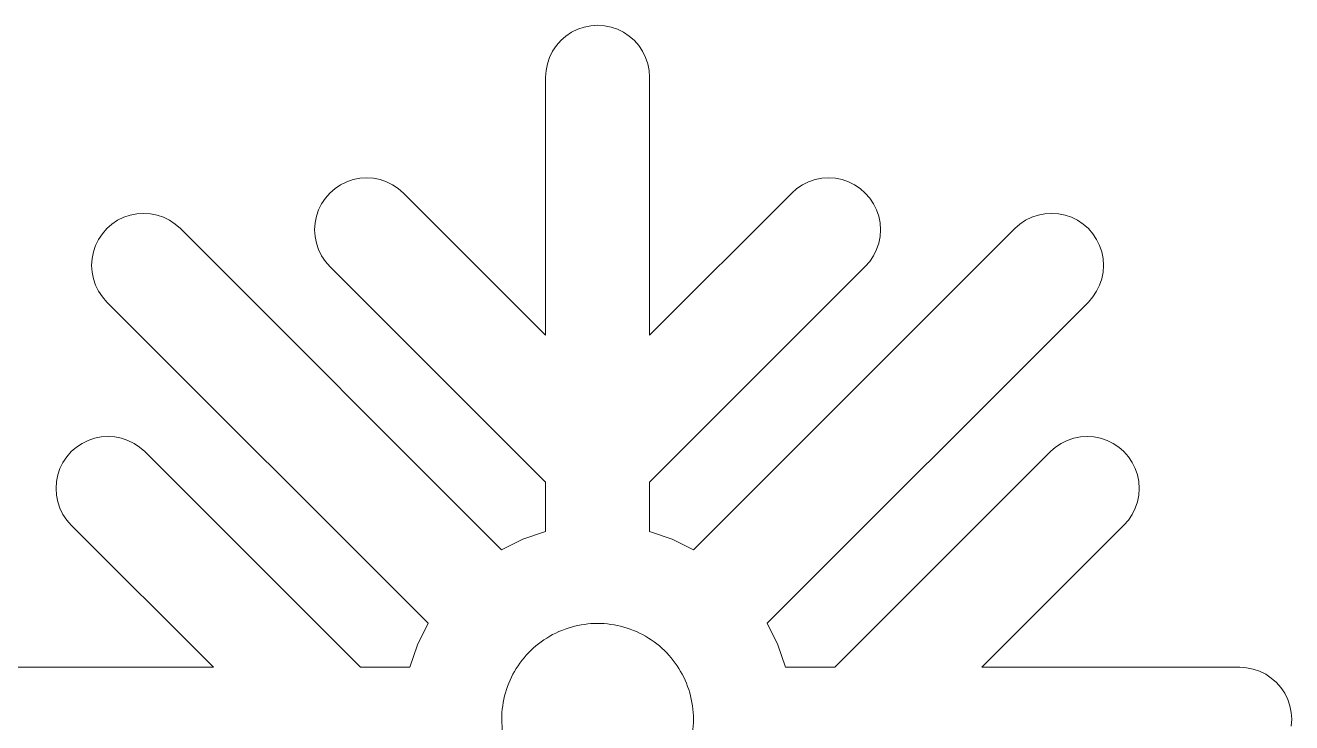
# Model space of a CAD drawing. Header units: centimetres. Extents: x -75 to 51, y -4 to 64.
# Drawn here: x 18.88 to 30.81, y 17.59 to 24.16 of the extents above; entities that cross this region are included whole.
import ezdxf

# ---------------------------------------------------------------- set-up
doc = ezdxf.new("R2010")
doc.units = ezdxf.units.CM
doc.header["$MEASUREMENT"] = 0
doc.layers.add('layer 1', color=7, linetype='Continuous')

msp = doc.modelspace()

# ---------------------------------------------------------------- linework, layer by layer
at = {"layer": 'layer 1', "color": 1, "lineweight": 20}
for points in [[(24.08318, 24.11888), (24.08318, 24.11888), (24.02573, 24.09055), (24.02573, 24.09055)], [(24.14384, 24.13949), (24.14384, 24.13949), (24.08318, 24.11888), (24.08318, 24.11888)], [(24.20668, 24.15197), (24.20668, 24.15197), (24.14384, 24.13949), (24.14384, 24.13949)], [(24.27059, 24.15617), (24.27059, 24.15617), (24.20668, 24.15197), (24.20668, 24.15197)], [(24.33452, 24.15197), (24.33452, 24.15197), (24.27059, 24.15617), (24.27059, 24.15617)], [(24.39734, 24.13949), (24.39734, 24.13949), (24.33452, 24.15197), (24.33452, 24.15197)], [(24.458, 24.11888), (24.458, 24.11888), (24.39734, 24.13949), (24.39734, 24.13949)], [(24.51545, 24.09055), (24.51545, 24.09055), (24.458, 24.11888), (24.458, 24.11888)], [(23.92431, 24.01273), (23.92431, 24.01273), (23.88207, 23.96456), (23.88207, 23.96456)], [(23.97247, 24.05498), (23.97247, 24.05498), (23.92431, 24.01273), (23.92431, 24.01273)], [(24.02573, 24.09055), (24.02573, 24.09055), (23.97247, 24.05498), (23.97247, 24.05498)], [(24.56871, 24.05498), (24.56871, 24.05498), (24.51545, 24.09055), (24.51545, 24.09055)], [(24.61688, 24.01273), (24.61688, 24.01273), (24.56871, 24.05498), (24.56871, 24.05498)], [(24.65911, 23.96456), (24.65911, 23.96456), (24.61688, 24.01273), (24.61688, 24.01273)], [(23.84648, 23.91132), (23.84648, 23.91132), (23.81815, 23.85385), (23.81815, 23.85385)], [(23.88207, 23.96456), (23.88207, 23.96456), (23.84648, 23.91132), (23.84648, 23.91132)], [(24.69471, 23.91132), (24.69471, 23.91132), (24.65911, 23.96456), (24.65911, 23.96456)], [(24.72304, 23.85385), (24.72304, 23.85385), (24.69471, 23.91132), (24.69471, 23.91132)], [(23.79756, 23.79319), (23.79756, 23.79319), (23.78507, 23.73035), (23.78507, 23.73035)], [(23.81815, 23.85385), (23.81815, 23.85385), (23.79756, 23.79319), (23.79756, 23.79319)], [(24.74362, 23.79319), (24.74362, 23.79319), (24.72304, 23.85385), (24.72304, 23.85385)], [(24.75612, 23.73035), (24.75612, 23.73035), (24.74362, 23.79319), (24.74362, 23.79319)], [(23.78507, 23.73035), (23.78507, 23.73035), (23.78087, 23.66644), (23.78087, 23.66644)], [(23.78087, 23.66644), (23.78087, 23.66644), (23.78087, 21.23703), (23.78087, 21.23703)], [(24.76031, 23.66644), (24.76031, 23.66644), (24.75612, 23.73035), (24.75612, 23.73035)], [(24.76031, 21.23703), (24.76031, 21.23703), (24.76031, 23.66644), (24.76031, 23.66644)], [(21.90774, 22.68262), (21.90774, 22.68262), (21.85029, 22.65432), (21.85029, 22.65432)], [(21.9684, 22.70322), (21.9684, 22.70322), (21.90774, 22.68262), (21.90774, 22.68262)], [(22.03123, 22.7157), (22.03123, 22.7157), (21.9684, 22.70322), (21.9684, 22.70322)], [(22.09515, 22.71991), (22.09515, 22.71991), (22.03123, 22.71572), (22.03123, 22.71572)], [(22.15907, 22.7157), (22.15907, 22.7157), (22.09515, 22.71991), (22.09515, 22.71991)], [(22.2219, 22.70322), (22.2219, 22.70322), (22.15907, 22.7157), (22.15907, 22.7157)], [(22.28256, 22.68262), (22.28256, 22.68262), (22.2219, 22.70322), (22.2219, 22.70322)], [(22.34, 22.65432), (22.34, 22.65432), (22.28256, 22.68262), (22.28256, 22.68262)], [(26.25863, 22.68262), (26.25863, 22.68262), (26.20118, 22.65432), (26.20118, 22.65432)], [(26.31929, 22.70322), (26.31929, 22.70322), (26.25863, 22.68262), (26.25863, 22.68262)], [(26.38212, 22.7157), (26.38212, 22.7157), (26.31929, 22.70322), (26.31929, 22.70322)], [(26.44604, 22.71991), (26.44604, 22.71991), (26.38212, 22.71572), (26.38212, 22.71572)], [(26.50996, 22.7157), (26.50996, 22.7157), (26.44604, 22.71991), (26.44604, 22.71991)], [(26.57278, 22.70322), (26.57278, 22.70322), (26.50996, 22.7157), (26.50996, 22.7157)], [(26.63345, 22.68262), (26.63345, 22.68262), (26.57278, 22.70322), (26.57278, 22.70322)], [(26.69089, 22.65432), (26.69089, 22.65432), (26.63345, 22.68262), (26.63345, 22.68262)], [(21.74886, 22.57647), (21.74886, 22.57647), (21.70662, 22.52831), (21.70662, 22.52831)], [(21.79702, 22.6187), (21.79702, 22.6187), (21.74886, 22.57647), (21.74886, 22.57647)], [(21.85029, 22.65432), (21.85029, 22.65432), (21.79702, 22.6187), (21.79702, 22.6187)], [(22.39327, 22.6187), (22.39327, 22.6187), (22.34, 22.65432), (22.34, 22.65432)], [(22.44143, 22.57647), (22.44143, 22.57647), (22.39327, 22.6187), (22.39327, 22.6187)], [(23.78087, 21.23703), (23.78087, 21.23703), (22.44143, 22.57647), (22.44143, 22.57647)], [(26.09975, 22.57647), (26.09975, 22.57647), (24.76031, 21.23703), (24.76031, 21.23703)], [(26.14792, 22.6187), (26.14792, 22.6187), (26.09975, 22.57647), (26.09975, 22.57647)], [(26.20118, 22.65432), (26.20118, 22.65432), (26.14792, 22.6187), (26.14792, 22.6187)], [(26.74416, 22.6187), (26.74416, 22.6187), (26.69089, 22.65432), (26.69089, 22.65432)], [(26.79232, 22.57647), (26.79232, 22.57647), (26.74416, 22.6187), (26.74416, 22.6187)], [(26.83456, 22.52831), (26.83456, 22.52831), (26.79232, 22.57647), (26.79232, 22.57647)], [(21.67103, 22.47504), (21.67103, 22.47504), (21.6427, 22.41758), (21.6427, 22.41758)], [(21.70662, 22.52831), (21.70662, 22.52831), (21.67103, 22.47504), (21.67103, 22.47504)], [(26.87015, 22.47504), (26.87015, 22.47504), (26.83456, 22.52831), (26.83456, 22.52831)], [(26.89848, 22.41758), (26.89848, 22.41758), (26.87015, 22.47504), (26.87015, 22.47504)], [(19.74911, 22.31913), (19.74911, 22.31913), (19.69585, 22.28352), (19.69585, 22.28352)], [(19.80655, 22.34743), (19.80655, 22.34743), (19.74911, 22.31913), (19.74911, 22.31913)], [(19.86722, 22.36804), (19.86722, 22.36804), (19.80655, 22.34743), (19.80655, 22.34743)], [(19.93003, 22.38052), (19.93003, 22.38052), (19.86722, 22.36804), (19.86722, 22.36804)], [(19.99397, 22.38472), (19.99397, 22.38472), (19.93003, 22.38054), (19.93003, 22.38054)], [(20.05788, 22.38052), (20.05788, 22.38052), (19.99397, 22.38472), (19.99397, 22.38472)], [(20.12071, 22.36804), (20.12071, 22.36804), (20.05788, 22.38052), (20.05788, 22.38052)], [(20.18138, 22.34743), (20.18138, 22.34743), (20.12071, 22.36804), (20.12071, 22.36804)], [(20.23884, 22.31913), (20.23884, 22.31913), (20.18138, 22.34743), (20.18138, 22.34743)], [(20.29209, 22.28352), (20.29209, 22.28352), (20.23884, 22.31913), (20.23884, 22.31913)], [(21.62211, 22.35692), (21.62211, 22.35692), (21.60961, 22.29412), (21.60961, 22.29412)], [(21.6427, 22.41758), (21.6427, 22.41758), (21.62211, 22.35692), (21.62211, 22.35692)], [(26.91907, 22.35692), (26.91907, 22.35692), (26.89848, 22.41758), (26.89848, 22.41758)], [(26.93157, 22.29412), (26.93157, 22.29412), (26.91907, 22.35692), (26.91907, 22.35692)], [(28.30236, 22.31913), (28.30236, 22.31913), (28.2491, 22.28352), (28.2491, 22.28352)], [(28.35981, 22.34743), (28.35981, 22.34743), (28.30236, 22.31913), (28.30236, 22.31913)], [(28.42047, 22.36804), (28.42047, 22.36804), (28.35981, 22.34743), (28.35981, 22.34743)], [(28.4833, 22.38052), (28.4833, 22.38052), (28.42047, 22.36804), (28.42047, 22.36804)], [(28.54721, 22.38472), (28.54721, 22.38472), (28.4833, 22.38054), (28.4833, 22.38054)], [(28.61116, 22.38052), (28.61116, 22.38052), (28.54721, 22.38472), (28.54721, 22.38472)], [(28.67396, 22.36804), (28.67396, 22.36804), (28.61116, 22.38052), (28.61116, 22.38052)], [(28.73463, 22.34743), (28.73463, 22.34743), (28.67396, 22.36804), (28.67396, 22.36804)], [(28.79208, 22.31913), (28.79208, 22.31913), (28.73463, 22.34743), (28.73463, 22.34743)], [(28.84533, 22.28352), (28.84533, 22.28352), (28.79208, 22.31913), (28.79208, 22.31913)], [(19.60544, 22.1931), (19.60544, 22.1931), (19.56984, 22.13984), (19.56984, 22.13984)], [(19.64767, 22.24128), (19.64767, 22.24128), (19.60544, 22.1931), (19.60544, 22.1931)], [(19.69585, 22.28352), (19.69585, 22.28352), (19.64767, 22.24128), (19.64767, 22.24128)], [(20.34026, 22.24128), (20.34026, 22.24128), (20.29209, 22.28352), (20.29209, 22.28352)], [(23.36602, 19.21552), (23.36602, 19.21552), (20.34026, 22.24128), (20.34026, 22.24128)], [(21.60961, 22.29412), (21.60961, 22.29412), (21.60542, 22.23019), (21.60542, 22.23019)], [(21.60542, 22.23019), (21.60542, 22.23019), (21.60961, 22.16628), (21.60961, 22.16628)], [(28.20092, 22.24128), (28.20092, 22.24128), (25.17517, 19.21552), (25.17517, 19.21552)], [(26.93575, 22.23019), (26.93575, 22.23019), (26.93157, 22.29412), (26.93157, 22.29412)], [(26.93157, 22.16628), (26.93157, 22.16628), (26.93575, 22.23019), (26.93575, 22.23019)], [(28.2491, 22.28352), (28.2491, 22.28352), (28.20092, 22.24128), (28.20092, 22.24128)], [(28.89351, 22.24128), (28.89351, 22.24128), (28.84533, 22.28352), (28.84533, 22.28352)], [(28.93575, 22.1931), (28.93575, 22.1931), (28.89351, 22.24128), (28.89351, 22.24128)], [(28.97135, 22.13984), (28.97135, 22.13984), (28.93575, 22.1931), (28.93575, 22.1931)], [(19.54153, 22.0824), (19.54153, 22.0824), (19.52093, 22.02174), (19.52093, 22.02174)], [(19.56984, 22.13984), (19.56984, 22.13984), (19.54153, 22.0824), (19.54153, 22.0824)], [(21.60961, 22.16628), (21.60961, 22.16628), (21.62211, 22.10343), (21.62211, 22.10343)], [(21.62211, 22.10343), (21.62211, 22.10343), (21.6427, 22.04277), (21.6427, 22.04277)], [(26.89848, 22.04277), (26.89848, 22.04277), (26.91907, 22.10343), (26.91907, 22.10343)], [(26.91907, 22.10343), (26.91907, 22.10343), (26.93157, 22.16628), (26.93157, 22.16628)], [(28.99966, 22.0824), (28.99966, 22.0824), (28.97135, 22.13984), (28.97135, 22.13984)], [(29.02026, 22.02174), (29.02026, 22.02174), (28.99966, 22.0824), (28.99966, 22.0824)], [(19.50844, 21.95893), (19.50844, 21.95893), (19.50424, 21.89498), (19.50424, 21.89498)], [(19.52093, 22.02174), (19.52093, 22.02174), (19.50844, 21.95893), (19.50844, 21.95893)], [(21.6427, 22.04277), (21.6427, 22.04277), (21.67103, 21.98531), (21.67103, 21.98531)], [(21.67103, 21.98531), (21.67103, 21.98531), (21.70662, 21.93207), (21.70662, 21.93207)], [(26.83456, 21.93207), (26.83456, 21.93207), (26.87015, 21.98531), (26.87015, 21.98531)], [(26.87015, 21.98531), (26.87015, 21.98531), (26.89848, 22.04277), (26.89848, 22.04277)], [(29.03274, 21.95893), (29.03274, 21.95893), (29.02026, 22.02174), (29.02026, 22.02174)], [(29.03694, 21.89498), (29.03694, 21.89498), (29.03274, 21.95893), (29.03274, 21.95893)], [(19.50424, 21.89498), (19.50424, 21.89498), (19.50844, 21.83109), (19.50844, 21.83109)], [(19.50844, 21.83109), (19.50844, 21.83109), (19.52093, 21.76825), (19.52093, 21.76825)], [(21.70662, 21.93207), (21.70662, 21.93207), (21.74886, 21.88391), (21.74886, 21.88391)], [(21.74886, 21.88391), (21.74886, 21.88391), (23.78087, 19.85189), (23.78087, 19.85189)], [(24.76031, 19.85189), (24.76031, 19.85189), (26.79232, 21.88391), (26.79232, 21.88391)], [(26.79232, 21.88391), (26.79232, 21.88391), (26.83456, 21.93207), (26.83456, 21.93207)], [(29.02026, 21.76825), (29.02026, 21.76825), (29.03274, 21.83109), (29.03274, 21.83109)], [(29.03274, 21.83109), (29.03274, 21.83109), (29.03694, 21.89498), (29.03694, 21.89498)], [(19.52093, 21.76825), (19.52093, 21.76825), (19.54153, 21.70757), (19.54153, 21.70757)], [(28.99966, 21.70757), (28.99966, 21.70757), (29.02026, 21.76825), (29.02026, 21.76825)], [(19.54153, 21.70757), (19.54153, 21.70757), (19.56984, 21.65013), (19.56984, 21.65013)], [(19.56984, 21.65013), (19.56984, 21.65013), (19.60544, 21.59687), (19.60544, 21.59687)], [(19.60544, 21.59687), (19.60544, 21.59687), (19.64767, 21.54871), (19.64767, 21.54871)], [(28.89351, 21.54871), (28.89351, 21.54871), (28.93575, 21.59687), (28.93575, 21.59687)], [(28.93575, 21.59687), (28.93575, 21.59687), (28.97135, 21.65013), (28.97135, 21.65013)], [(28.97135, 21.65013), (28.97135, 21.65013), (28.99966, 21.70757), (28.99966, 21.70757)], [(19.64767, 21.54871), (19.64767, 21.54871), (22.67344, 18.52295), (22.67344, 18.52295)], [(25.86775, 18.52295), (25.86775, 18.52295), (28.89351, 21.54871), (28.89351, 21.54871)], [(19.59484, 20.27934), (19.59484, 20.27934), (19.53204, 20.26684), (19.53204, 20.26684)], [(19.65879, 20.28354), (19.65879, 20.28354), (19.59484, 20.2793), (19.59484, 20.2793)], [(19.72269, 20.27934), (19.72269, 20.27934), (19.65879, 20.28358), (19.65879, 20.28358)], [(19.78553, 20.26684), (19.78553, 20.26684), (19.72269, 20.27934), (19.72269, 20.27934)], [(28.81849, 20.27934), (28.81849, 20.27934), (28.75565, 20.26684), (28.75565, 20.26684)], [(28.8824, 20.28354), (28.8824, 20.28354), (28.81849, 20.2793), (28.81849, 20.2793)], [(28.94634, 20.27934), (28.94634, 20.27934), (28.8824, 20.28358), (28.8824, 20.28358)], [(29.00915, 20.26684), (29.00915, 20.26684), (28.94634, 20.27934), (28.94634, 20.27934)], [(19.36066, 20.18235), (19.36066, 20.18235), (19.31249, 20.14011), (19.31249, 20.14011)], [(19.41392, 20.21793), (19.41392, 20.21793), (19.36066, 20.18235), (19.36066, 20.18235)], [(19.47137, 20.24626), (19.47137, 20.24626), (19.41392, 20.21793), (19.41392, 20.21793)], [(19.53204, 20.26684), (19.53204, 20.26684), (19.47137, 20.24626), (19.47137, 20.24626)], [(19.84619, 20.24626), (19.84619, 20.24626), (19.78553, 20.26684), (19.78553, 20.26684)], [(19.90364, 20.21793), (19.90364, 20.21793), (19.84619, 20.24626), (19.84619, 20.24626)], [(19.95691, 20.18235), (19.95691, 20.18235), (19.90364, 20.21793), (19.90364, 20.21793)], [(20.00505, 20.14011), (20.00505, 20.14011), (19.95691, 20.18235), (19.95691, 20.18235)], [(28.58429, 20.18235), (28.58429, 20.18235), (28.53614, 20.14011), (28.53614, 20.14011)], [(28.63754, 20.21793), (28.63754, 20.21793), (28.58429, 20.18235), (28.58429, 20.18235)], [(28.69499, 20.24626), (28.69499, 20.24626), (28.63754, 20.21793), (28.63754, 20.21793)], [(28.75565, 20.26684), (28.75565, 20.26684), (28.69499, 20.24626), (28.69499, 20.24626)], [(29.06982, 20.24626), (29.06982, 20.24626), (29.00915, 20.26684), (29.00915, 20.26684)], [(29.12726, 20.21793), (29.12726, 20.21793), (29.06982, 20.24626), (29.06982, 20.24626)], [(29.18052, 20.18235), (29.18052, 20.18235), (29.12726, 20.21793), (29.12726, 20.21793)], [(29.22869, 20.14011), (29.22869, 20.14011), (29.18052, 20.18235), (29.18052, 20.18235)], [(19.27025, 20.09195), (19.27025, 20.09195), (19.23465, 20.03869), (19.23465, 20.03869)], [(19.31249, 20.14011), (19.31249, 20.14011), (19.27025, 20.09195), (19.27025, 20.09195)], [(22.03707, 18.10809), (22.03707, 18.10809), (20.00505, 20.14011), (20.00505, 20.14011)], [(28.53614, 20.14011), (28.53614, 20.14011), (26.5041, 18.10809), (26.5041, 18.10809)], [(29.27094, 20.09195), (29.27094, 20.09195), (29.22869, 20.14011), (29.22869, 20.14011)], [(29.30653, 20.03869), (29.30653, 20.03869), (29.27094, 20.09195), (29.27094, 20.09195)], [(19.18575, 19.92056), (19.18575, 19.92056), (19.17326, 19.85774), (19.17326, 19.85774)], [(19.20634, 19.98122), (19.20634, 19.98122), (19.18575, 19.92056), (19.18575, 19.92056)], [(19.23465, 20.03869), (19.23465, 20.03869), (19.20634, 19.98122), (19.20634, 19.98122)], [(29.33484, 19.98122), (29.33484, 19.98122), (29.30653, 20.03869), (29.30653, 20.03869)], [(29.35545, 19.92056), (29.35545, 19.92056), (29.33484, 19.98122), (29.33484, 19.98122)], [(29.36793, 19.85774), (29.36793, 19.85774), (29.35545, 19.92056), (29.35545, 19.92056)], [(19.17326, 19.85774), (19.17326, 19.85774), (19.16906, 19.79381), (19.16906, 19.79381)], [(23.78087, 19.85189), (23.78087, 19.85189), (23.78087, 19.38736), (23.78087, 19.38736)], [(24.76031, 19.38736), (24.76031, 19.38736), (24.76031, 19.85189), (24.76031, 19.85189)], [(29.37213, 19.79381), (29.37213, 19.79381), (29.36793, 19.85774), (29.36793, 19.85774)], [(19.16906, 19.79381), (19.16906, 19.79381), (19.17326, 19.72988), (19.17326, 19.72988)], [(19.17326, 19.72988), (19.17326, 19.72988), (19.18575, 19.66706), (19.18575, 19.66706)], [(29.35545, 19.66706), (29.35545, 19.66706), (29.36793, 19.72988), (29.36793, 19.72988)], [(29.36793, 19.72988), (29.36793, 19.72988), (29.37213, 19.79381), (29.37213, 19.79381)], [(19.18575, 19.66706), (19.18575, 19.66706), (19.20634, 19.60641), (19.20634, 19.60641)], [(19.20634, 19.60641), (19.20634, 19.60641), (19.23465, 19.54895), (19.23465, 19.54895)], [(29.30653, 19.54895), (29.30653, 19.54895), (29.33484, 19.60641), (29.33484, 19.60641)], [(29.33484, 19.60641), (29.33484, 19.60641), (29.35545, 19.66706), (29.35545, 19.66706)], [(19.23465, 19.54895), (19.23465, 19.54895), (19.27025, 19.49569), (19.27025, 19.49569)], [(19.27025, 19.49569), (19.27025, 19.49569), (19.31249, 19.44753), (19.31249, 19.44753)], [(19.31249, 19.44753), (19.31249, 19.44753), (20.65194, 18.10809), (20.65194, 18.10809)], [(27.88924, 18.10809), (27.88924, 18.10809), (29.22869, 19.44753), (29.22869, 19.44753)], [(29.22869, 19.44753), (29.22869, 19.44753), (29.27094, 19.49569), (29.27094, 19.49569)], [(29.27094, 19.49569), (29.27094, 19.49569), (29.30653, 19.54895), (29.30653, 19.54895)], [(23.78087, 19.38736), (23.78087, 19.38736), (23.56781, 19.31504), (23.56781, 19.31504)], [(24.97337, 19.31504), (24.97337, 19.31504), (24.76031, 19.38736), (24.76031, 19.38736)], [(23.56781, 19.31504), (23.56781, 19.31504), (23.36602, 19.21552), (23.36602, 19.21552)], [(25.17517, 19.21552), (25.17517, 19.21552), (24.97337, 19.31504), (24.97337, 19.31504)], [(22.67344, 18.52295), (22.67344, 18.52295), (22.57392, 18.32115), (22.57392, 18.32115)], [(25.96726, 18.32115), (25.96726, 18.32115), (25.86775, 18.52295), (25.86775, 18.52295)], [(22.57392, 18.32115), (22.57392, 18.32115), (22.5016, 18.10809), (22.5016, 18.10809)], [(26.03958, 18.10809), (26.03958, 18.10809), (25.96726, 18.32115), (25.96726, 18.32115)], [(20.65194, 18.10809), (20.65194, 18.10809), (18.22252, 18.10809), (18.22252, 18.10809)], [(22.5016, 18.10809), (22.5016, 18.10809), (22.03707, 18.10809), (22.03707, 18.10809)], [(26.5041, 18.10809), (26.5041, 18.10809), (26.03958, 18.10809), (26.03958, 18.10809)], [(30.31867, 18.10809), (30.31867, 18.10809), (27.88924, 18.10809), (27.88924, 18.10809)], [(30.38257, 18.10389), (30.38257, 18.10389), (30.31867, 18.10813), (30.31867, 18.10813)], [(30.44541, 18.09141), (30.44541, 18.09141), (30.38257, 18.10389), (30.38257, 18.10389)], [(30.50608, 18.07082), (30.50608, 18.07082), (30.44541, 18.09141), (30.44541, 18.09141)], [(30.56352, 18.04248), (30.56352, 18.04248), (30.50608, 18.07082), (30.50608, 18.07082)], [(30.61679, 18.00689), (30.61679, 18.00689), (30.56352, 18.04248), (30.56352, 18.04248)], [(30.66496, 17.96465), (30.66496, 17.96465), (30.61679, 18.00689), (30.61679, 18.00689)], [(30.70719, 17.91649), (30.70719, 17.91649), (30.66496, 17.96465), (30.66496, 17.96465)], [(30.74277, 17.86323), (30.74277, 17.86323), (30.70719, 17.91649), (30.70719, 17.91649)], [(30.77111, 17.80577), (30.77111, 17.80577), (30.74277, 17.86323), (30.74277, 17.86323)], [(30.79171, 17.74511), (30.79171, 17.74511), (30.77111, 17.80577), (30.77111, 17.80577)], [(30.8042, 17.68229), (30.8042, 17.68229), (30.79171, 17.74511), (30.79171, 17.74511)], [(30.80839, 17.61836), (30.80839, 17.61836), (30.8042, 17.68229), (30.8042, 17.68229)], [(25.17352, 17.61836), (25.17352, 17.61836), (25.17352, 17.61836), (25.17352, 17.61836)], [(30.8042, 17.55445), (30.8042, 17.55445), (30.80839, 17.61836), (30.80839, 17.61836)]]:
    msp.add_open_spline(points, degree=3, dxfattribs=at)
for points in [[(24.72206, 18.40033), (24.72206, 18.40033), (24.6939, 18.41591), (24.6939, 18.41591), (24.6939, 18.41591), (24.6939, 18.41591), (24.66534, 18.43042), (24.66534, 18.43042), (24.66534, 18.43042), (24.66534, 18.43042), (24.63642, 18.44386), (24.63642, 18.44386), (24.63642, 18.44386), (24.63642, 18.44386), (24.60716, 18.45623), (24.60716, 18.45623), (24.60716, 18.45623), (24.60716, 18.45623), (24.57756, 18.46752), (24.57756, 18.46752), (24.57756, 18.46752), (24.57756, 18.46752), (24.54769, 18.47774), (24.54769, 18.47774), (24.54769, 18.47774), (24.54769, 18.47774), (24.51754, 18.48689), (24.51754, 18.48689), (24.51754, 18.48689), (24.51754, 18.48689), (24.48718, 18.49493), (24.48718, 18.49493), (24.48718, 18.49493), (24.48718, 18.49493), (24.4566, 18.5019), (24.4566, 18.5019), (24.4566, 18.5019), (24.4566, 18.5019), (24.42586, 18.50781), (24.42586, 18.50781), (24.42586, 18.50781), (24.42586, 18.50781), (24.39497, 18.51265), (24.39497, 18.51265), (24.39497, 18.51265), (24.39497, 18.51265), (24.36397, 18.51643), (24.36397, 18.51643), (24.36397, 18.51643), (24.36397, 18.51643), (24.33288, 18.51919), (24.33288, 18.51919), (24.33288, 18.51919), (24.33288, 18.51919), (24.30174, 18.52072), (24.30174, 18.52072), (24.30174, 18.52072), (24.30174, 18.52072), (24.27057, 18.52131), (24.27057, 18.52131), (24.27057, 18.52131), (24.27057, 18.52131), (24.2394, 18.52072), (24.2394, 18.52072), (24.2394, 18.52072), (24.2394, 18.52072), (24.20825, 18.51919), (24.20825, 18.51919), (24.20825, 18.51919), (24.20825, 18.51919), (24.17716, 18.51643), (24.17716, 18.51643), (24.17716, 18.51643), (24.17716, 18.51643), (24.14616, 18.51265), (24.14616, 18.51265), (24.14616, 18.51265), (24.14616, 18.51265), (24.11528, 18.50781), (24.11528, 18.50781), (24.11528, 18.50781), (24.11528, 18.50781), (24.08454, 18.5019), (24.08454, 18.5019), (24.08454, 18.5019), (24.08454, 18.5019), (24.05397, 18.49493), (24.05397, 18.49493), (24.05397, 18.49493), (24.05397, 18.49493), (24.0236, 18.48689), (24.0236, 18.48689), (24.0236, 18.48689), (24.0236, 18.48689), (23.99345, 18.47774), (23.99345, 18.47774), (23.99345, 18.47774), (23.99345, 18.47774), (23.96358, 18.46752), (23.96358, 18.46752), (23.96358, 18.46752), (23.96358, 18.46752), (23.93399, 18.45623), (23.93399, 18.45623), (23.93399, 18.45623), (23.93399, 18.45623), (23.90473, 18.44386), (23.90473, 18.44386), (23.90473, 18.44386), (23.90473, 18.44386), (23.87581, 18.43042), (23.87581, 18.43042), (23.87581, 18.43042), (23.87581, 18.43042), (23.84725, 18.41591), (23.84725, 18.41591), (23.84725, 18.41591), (23.84725, 18.41591), (23.81909, 18.40033), (23.81909, 18.40033)], [(23.81914, 18.40033), (23.81914, 18.40033), (23.79156, 18.38374), (23.79156, 18.38374), (23.79156, 18.38374), (23.79156, 18.38374), (23.76472, 18.36626), (23.76472, 18.36626), (23.76472, 18.36626), (23.76472, 18.36626), (23.73861, 18.34793), (23.73861, 18.34793), (23.73861, 18.34793), (23.73861, 18.34793), (23.71326, 18.32877), (23.71326, 18.32877), (23.71326, 18.32877), (23.71326, 18.32877), (23.68868, 18.30878), (23.68868, 18.30878), (23.68868, 18.30878), (23.68868, 18.30878), (23.6649, 18.28803), (23.6649, 18.28803), (23.6649, 18.28803), (23.6649, 18.28803), (23.64191, 18.26651), (23.64191, 18.26651), (23.64191, 18.26651), (23.64191, 18.26651), (23.61975, 18.24426), (23.61975, 18.24426), (23.61975, 18.24426), (23.61975, 18.24426), (23.59842, 18.22127), (23.59842, 18.22127), (23.59842, 18.22127), (23.59842, 18.22127), (23.57791, 18.19761), (23.57791, 18.19761), (23.57791, 18.19761), (23.57791, 18.19761), (23.55829, 18.17328), (23.55829, 18.17328), (23.55829, 18.17328), (23.55829, 18.17328), (23.53953, 18.1483), (23.53953, 18.1483), (23.53953, 18.1483), (23.53953, 18.1483), (23.52166, 18.12271), (23.52166, 18.12271), (23.52166, 18.12271), (23.52166, 18.12271), (23.5047, 18.09654), (23.5047, 18.09654), (23.5047, 18.09654), (23.5047, 18.09654), (23.48866, 18.06982), (23.48866, 18.06982), (23.48866, 18.06982), (23.48866, 18.06982), (23.47354, 18.04255), (23.47354, 18.04255), (23.47354, 18.04255), (23.47354, 18.04255), (23.45937, 18.01476), (23.45937, 18.01476), (23.45937, 18.01476), (23.45937, 18.01476), (23.44615, 17.98651), (23.44615, 17.98651), (23.44615, 17.98651), (23.44615, 17.98651), (23.43391, 17.95777), (23.43391, 17.95777), (23.43391, 17.95777), (23.43391, 17.95777), (23.42265, 17.9286), (23.42265, 17.9286), (23.42265, 17.9286), (23.42265, 17.9286), (23.41239, 17.89903), (23.41239, 17.89903), (23.41239, 17.89903), (23.41239, 17.89903), (23.40315, 17.86907), (23.40315, 17.86907), (23.40315, 17.86907), (23.40315, 17.86907), (23.39495, 17.83874), (23.39495, 17.83874), (23.39495, 17.83874), (23.39495, 17.83874), (23.38778, 17.80807), (23.38778, 17.80807), (23.38778, 17.80807), (23.38778, 17.80807), (23.38169, 17.77709), (23.38169, 17.77709), (23.38169, 17.77709), (23.38169, 17.77709), (23.37667, 17.74582), (23.37667, 17.74582), (23.37667, 17.74582), (23.37667, 17.74582), (23.37274, 17.71429), (23.37274, 17.71429), (23.37274, 17.71429), (23.37274, 17.71429), (23.37, 17.68252), (23.37, 17.68252), (23.37, 17.68252), (23.37, 17.68252), (23.36817, 17.65053), (23.36817, 17.65053), (23.36817, 17.65053), (23.36817, 17.65053), (23.36758, 17.61836), (23.36758, 17.61836)], [(25.17352, 17.61837), (25.17352, 17.61837), (25.17293, 17.65054), (25.17293, 17.65054), (25.17293, 17.65054), (25.17293, 17.65054), (25.1711, 17.68253), (25.1711, 17.68253), (25.1711, 17.68253), (25.1711, 17.68253), (25.16836, 17.7143), (25.16836, 17.7143), (25.16836, 17.7143), (25.16836, 17.7143), (25.16443, 17.74583), (25.16443, 17.74583), (25.16443, 17.74583), (25.16443, 17.74583), (25.15942, 17.7771), (25.15942, 17.7771), (25.15942, 17.7771), (25.15942, 17.7771), (25.15333, 17.80808), (25.15333, 17.80808), (25.15333, 17.80808), (25.15333, 17.80808), (25.14617, 17.83875), (25.14617, 17.83875), (25.14617, 17.83875), (25.14617, 17.83875), (25.13796, 17.86908), (25.13796, 17.86908), (25.13796, 17.86908), (25.13796, 17.86908), (25.12872, 17.89905), (25.12872, 17.89905), (25.12872, 17.89905), (25.12872, 17.89905), (25.11847, 17.92862), (25.11847, 17.92862), (25.11847, 17.92862), (25.11847, 17.92862), (25.10721, 17.95779), (25.10721, 17.95779), (25.10721, 17.95779), (25.10721, 17.95779), (25.09497, 17.98653), (25.09497, 17.98653), (25.09497, 17.98653), (25.09497, 17.98653), (25.08175, 18.01478), (25.08175, 18.01478), (25.08175, 18.01478), (25.08175, 18.01478), (25.06758, 18.04257), (25.06758, 18.04257), (25.06758, 18.04257), (25.06758, 18.04257), (25.05246, 18.06984), (25.05246, 18.06984), (25.05246, 18.06984), (25.05246, 18.06984), (25.03642, 18.09656), (25.03642, 18.09656), (25.03642, 18.09656), (25.03642, 18.09656), (25.01946, 18.12273), (25.01946, 18.12273), (25.01946, 18.12273), (25.01946, 18.12273), (25.00159, 18.14832), (25.00159, 18.14832), (25.00159, 18.14832), (25.00159, 18.14832), (24.98283, 18.1733), (24.98283, 18.1733), (24.98283, 18.1733), (24.98283, 18.1733), (24.96321, 18.19763), (24.96321, 18.19763), (24.96321, 18.19763), (24.96321, 18.19763), (24.94274, 18.22129), (24.94274, 18.22129), (24.94274, 18.22129), (24.94274, 18.22129), (24.9214, 18.24428), (24.9214, 18.24428), (24.9214, 18.24428), (24.9214, 18.24428), (24.89924, 18.26653), (24.89924, 18.26653), (24.89924, 18.26653), (24.89924, 18.26653), (24.87625, 18.28805), (24.87625, 18.28805), (24.87625, 18.28805), (24.87625, 18.28805), (24.85247, 18.3088), (24.85247, 18.3088), (24.85247, 18.3088), (24.85247, 18.3088), (24.82789, 18.32879), (24.82789, 18.32879), (24.82789, 18.32879), (24.82789, 18.32879), (24.80255, 18.34795), (24.80255, 18.34795), (24.80255, 18.34795), (24.80255, 18.34795), (24.77644, 18.36629), (24.77644, 18.36629), (24.77644, 18.36629), (24.77644, 18.36629), (24.7496, 18.38377), (24.7496, 18.38377), (24.7496, 18.38377), (24.7496, 18.38377), (24.72202, 18.40036), (24.72202, 18.40036)], [(23.36767, 17.61837), (23.36767, 17.61837), (23.36826, 17.5862), (23.36826, 17.5862), (23.36826, 17.5862), (23.36826, 17.5862), (23.37009, 17.55421), (23.37009, 17.55421), (23.37009, 17.55421), (23.37009, 17.55421), (23.37283, 17.52244), (23.37283, 17.52244), (23.37283, 17.52244), (23.37283, 17.52244), (23.37676, 17.49091), (23.37676, 17.49091), (23.37676, 17.49091), (23.37676, 17.49091), (23.38178, 17.45964), (23.38178, 17.45964), (23.38178, 17.45964), (23.38178, 17.45964), (23.38787, 17.42866), (23.38787, 17.42866), (23.38787, 17.42866), (23.38787, 17.42866), (23.39504, 17.39799), (23.39504, 17.39799), (23.39504, 17.39799), (23.39504, 17.39799), (23.40324, 17.36766), (23.40324, 17.36766), (23.40324, 17.36766), (23.40324, 17.36766), (23.41248, 17.3377), (23.41248, 17.3377), (23.41248, 17.3377), (23.41248, 17.3377), (23.42274, 17.30813), (23.42274, 17.30813), (23.42274, 17.30813), (23.42274, 17.30813), (23.434, 17.27896), (23.434, 17.27896), (23.434, 17.27896), (23.434, 17.27896), (23.44624, 17.25022), (23.44624, 17.25022), (23.44624, 17.25022), (23.44624, 17.25022), (23.45946, 17.22197), (23.45946, 17.22197), (23.45946, 17.22197), (23.45946, 17.22197), (23.47363, 17.19418), (23.47363, 17.19418), (23.47363, 17.19418), (23.47363, 17.19418), (23.48875, 17.16691), (23.48875, 17.16691), (23.48875, 17.16691), (23.48875, 17.16691), (23.50479, 17.14019), (23.50479, 17.14019), (23.50479, 17.14019), (23.50479, 17.14019), (23.52175, 17.11402), (23.52175, 17.11402), (23.52175, 17.11402), (23.52175, 17.11402), (23.53963, 17.08843), (23.53963, 17.08843), (23.53963, 17.08843), (23.53963, 17.08843), (23.55839, 17.06345), (23.55839, 17.06345), (23.55839, 17.06345), (23.55839, 17.06345), (23.57801, 17.03912), (23.57801, 17.03912), (23.57801, 17.03912), (23.57801, 17.03912), (23.59852, 17.01546), (23.59852, 17.01546), (23.59852, 17.01546), (23.59852, 17.01546), (23.61985, 16.99247), (23.61985, 16.99247), (23.61985, 16.99247), (23.61985, 16.99247), (23.64201, 16.97022), (23.64201, 16.97022), (23.64201, 16.97022), (23.64201, 16.97022), (23.66499, 16.9487), (23.66499, 16.9487), (23.66499, 16.9487), (23.66499, 16.9487), (23.68877, 16.92792), (23.68877, 16.92792), (23.68877, 16.92792), (23.68877, 16.92792), (23.71335, 16.90793), (23.71335, 16.90793), (23.71335, 16.90793), (23.71335, 16.90793), (23.7387, 16.88877), (23.7387, 16.88877), (23.7387, 16.88877), (23.7387, 16.88877), (23.76481, 16.87044), (23.76481, 16.87044), (23.76481, 16.87044), (23.76481, 16.87044), (23.79165, 16.85296), (23.79165, 16.85296), (23.79165, 16.85296), (23.79165, 16.85296), (23.81923, 16.83637), (23.81923, 16.83637)], [(24.72206, 16.83642), (24.72206, 16.83642), (24.74964, 16.85301), (24.74964, 16.85301), (24.74964, 16.85301), (24.74964, 16.85301), (24.77648, 16.87049), (24.77648, 16.87049), (24.77648, 16.87049), (24.77648, 16.87049), (24.80259, 16.88882), (24.80259, 16.88882), (24.80259, 16.88882), (24.80259, 16.88882), (24.82794, 16.90798), (24.82794, 16.90798), (24.82794, 16.90798), (24.82794, 16.90798), (24.85252, 16.92797), (24.85252, 16.92797), (24.85252, 16.92797), (24.85252, 16.92797), (24.8763, 16.94875), (24.8763, 16.94875), (24.8763, 16.94875), (24.8763, 16.94875), (24.89929, 16.97027), (24.89929, 16.97027), (24.89929, 16.97027), (24.89929, 16.97027), (24.92145, 16.99252), (24.92145, 16.99252), (24.92145, 16.99252), (24.92145, 16.99252), (24.94278, 17.01551), (24.94278, 17.01551), (24.94278, 17.01551), (24.94278, 17.01551), (24.96326, 17.03917), (24.96326, 17.03917), (24.96326, 17.03917), (24.96326, 17.03917), (24.98288, 17.0635), (24.98288, 17.0635), (24.98288, 17.0635), (24.98288, 17.0635), (25.00164, 17.08848), (25.00164, 17.08848), (25.00164, 17.08848), (25.00164, 17.08848), (25.01952, 17.11407), (25.01952, 17.11407), (25.01952, 17.11407), (25.01952, 17.11407), (25.03648, 17.14024), (25.03648, 17.14024), (25.03648, 17.14024), (25.03648, 17.14024), (25.05252, 17.16696), (25.05252, 17.16696), (25.05252, 17.16696), (25.05252, 17.16696), (25.06764, 17.19423), (25.06764, 17.19423), (25.06764, 17.19423), (25.06764, 17.19423), (25.08181, 17.22202), (25.08181, 17.22202), (25.08181, 17.22202), (25.08181, 17.22202), (25.09503, 17.25027), (25.09503, 17.25027), (25.09503, 17.25027), (25.09503, 17.25027), (25.10728, 17.27901), (25.10728, 17.27901), (25.10728, 17.27901), (25.10728, 17.27901), (25.11854, 17.30818), (25.11854, 17.30818), (25.11854, 17.30818), (25.11854, 17.30818), (25.12879, 17.33775), (25.12879, 17.33775), (25.12879, 17.33775), (25.12879, 17.33775), (25.13803, 17.36771), (25.13803, 17.36771), (25.13803, 17.36771), (25.13803, 17.36771), (25.14623, 17.39804), (25.14623, 17.39804), (25.14623, 17.39804), (25.14623, 17.39804), (25.1534, 17.42871), (25.1534, 17.42871), (25.1534, 17.42871), (25.1534, 17.42871), (25.15949, 17.45969), (25.15949, 17.45969), (25.15949, 17.45969), (25.15949, 17.45969), (25.16451, 17.49096), (25.16451, 17.49096), (25.16451, 17.49096), (25.16451, 17.49096), (25.16844, 17.52249), (25.16844, 17.52249), (25.16844, 17.52249), (25.16844, 17.52249), (25.17118, 17.55426), (25.17118, 17.55426), (25.17118, 17.55426), (25.17118, 17.55426), (25.17301, 17.58625), (25.17301, 17.58625), (25.17301, 17.58625), (25.17301, 17.58625), (25.1736, 17.61842), (25.1736, 17.61842)]]:
    msp.add_open_spline(points, degree=3, knots=[0, 0, 0, 0, 0.03225806, 0.03225806, 0.03225806, 0.03225806, 0.06451613, 0.06451613, 0.06451613, 0.06451613, 0.09677419, 0.09677419, 0.09677419, 0.09677419, 0.12903226, 0.12903226, 0.12903226, 0.12903226, 0.16129032, 0.16129032, 0.16129032, 0.16129032, 0.19354839, 0.19354839, 0.19354839, 0.19354839, 0.22580645, 0.22580645, 0.22580645, 0.22580645, 0.25806452, 0.25806452, 0.25806452, 0.25806452, 0.29032258, 0.29032258, 0.29032258, 0.29032258, 0.32258065, 0.32258065, 0.32258065, 0.32258065, 0.35483871, 0.35483871, 0.35483871, 0.35483871, 0.38709677, 0.38709677, 0.38709677, 0.38709677, 0.41935484, 0.41935484, 0.41935484, 0.41935484, 0.4516129, 0.4516129, 0.4516129, 0.4516129, 0.48387097, 0.48387097, 0.48387097, 0.48387097, 0.51612903, 0.51612903, 0.51612903, 0.51612903, 0.5483871, 0.5483871, 0.5483871, 0.5483871, 0.58064516, 0.58064516, 0.58064516, 0.58064516, 0.61290323, 0.61290323, 0.61290323, 0.61290323, 0.64516129, 0.64516129, 0.64516129, 0.64516129, 0.67741935, 0.67741935, 0.67741935, 0.67741935, 0.70967742, 0.70967742, 0.70967742, 0.70967742, 0.74193548, 0.74193548, 0.74193548, 0.74193548, 0.77419355, 0.77419355, 0.77419355, 0.77419355, 0.80645161, 0.80645161, 0.80645161, 0.80645161, 0.83870968, 0.83870968, 0.83870968, 0.83870968, 0.87096774, 0.87096774, 0.87096774, 0.87096774, 0.90322581, 0.90322581, 0.90322581, 0.90322581, 0.93548387, 0.93548387, 0.93548387, 0.93548387, 1, 1, 1, 1], dxfattribs=at)

doc.saveas('drawing.dxf')
